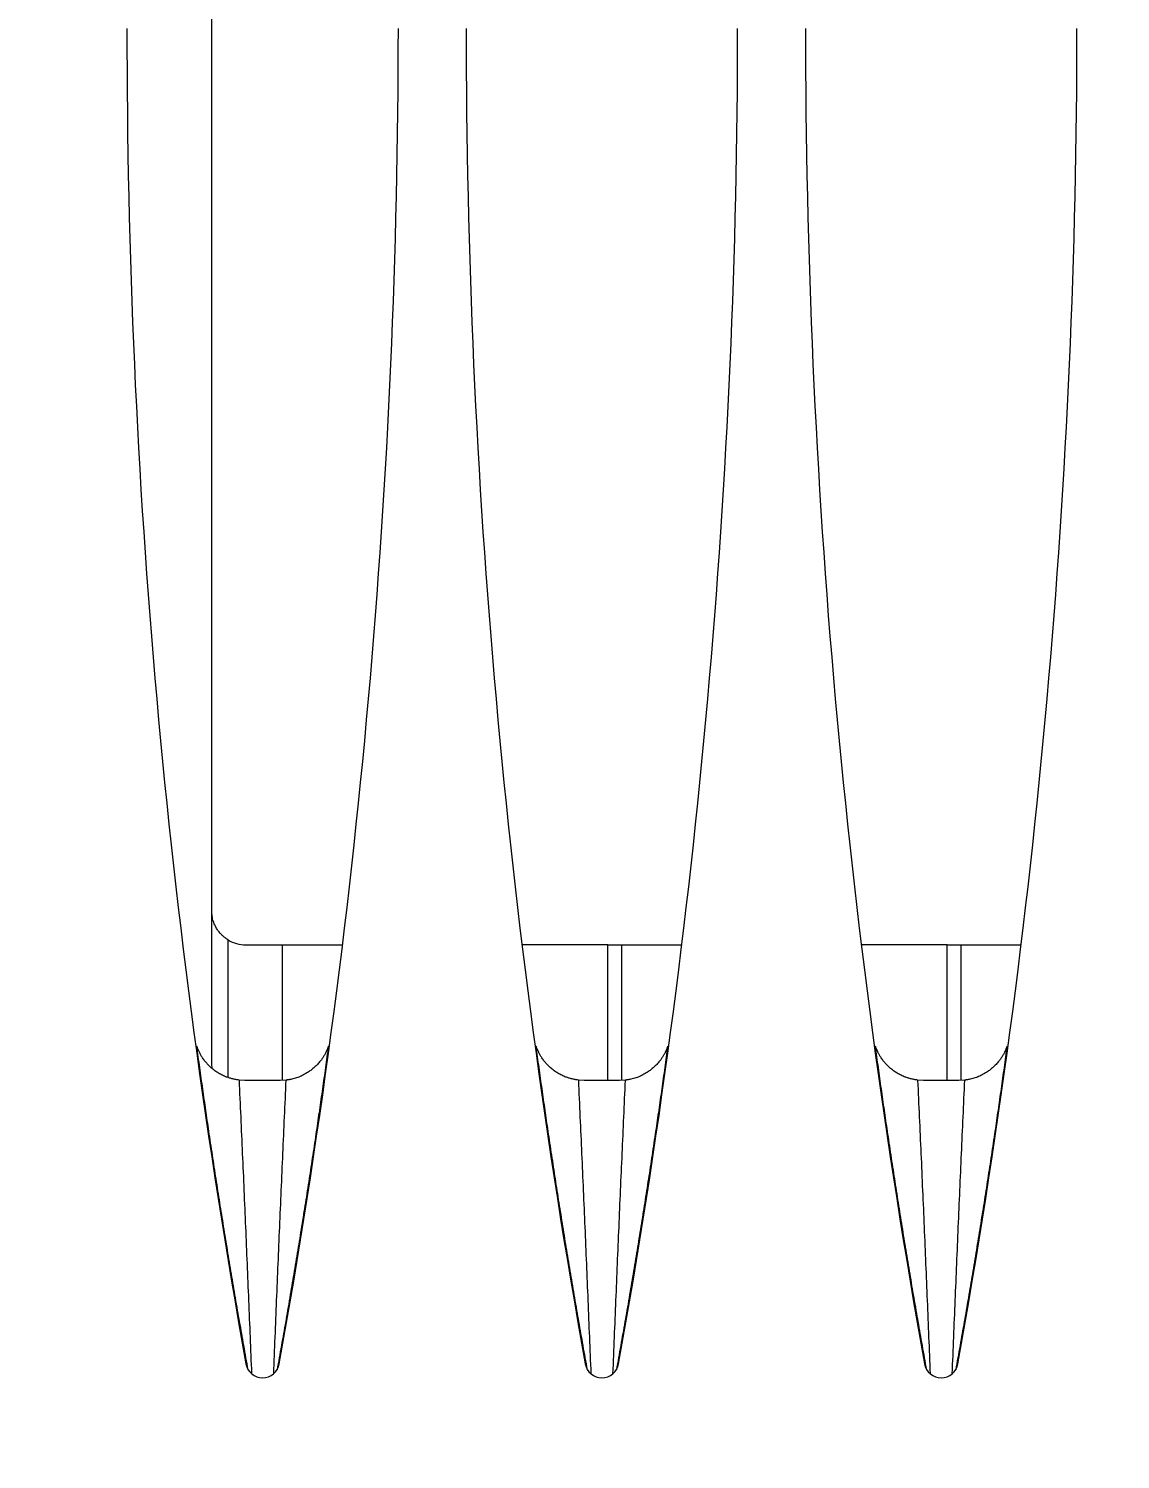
# Model space of a CAD drawing. Header units: metres. Extents: x -101133.8 to -101066.7, y -24899.3 to -24824.7.
# Drawn here: x -101102.65718 to -101102.625, y -24841.47141 to -24841.42924 of the extents above; entities that cross this region are included whole.
import ezdxf

# ---------------------------------------------------------------- set-up
doc = ezdxf.new("R2010")
doc.units = ezdxf.units.M
doc.header["$LTSCALE"] = 0.2
doc.header["$PDSIZE"] = -5
doc.layers.add('CMT-COTATION DIVERS', color=1, linetype='Continuous')
doc.layers.add('CMT-CVC-MATERIEL', color=30, linetype='Continuous')
doc.styles.get("Standard").update_dxf_attribs({"font": 'arial.ttf'})
doc.dimstyles.get("Standard").update_dxf_attribs({"dimtxt": 0.18, "dimasz": 0.18, "dimexe": 0.18, "dimexo": 0.0625, "dimgap": 0.09, "dimtad": 0, "dimtih": 1, "dimtoh": 1, "dimdec": 4, "dimzin": 0, "dimdsep": 46, "dimtxsty": 'Standard', "dimcen": 0.09, "dimadec": 0, "dimazin": 0, "dimtfac": 1, "dimtdec": 4, "dimtofl": 0, "dimtmove": 0, "dimatfit": 3, "dimfxl": 1, "dimtolj": 1, "dimtzin": 0, "dimarcsym": 0})

# ---------------------------------------------------------------- blocks, each defined once
blk = doc.blocks.new('Cassette 600x600')
at = {"linetype": 'Continuous', "lineweight": 13}
for p, q in [((-20448.383, 424.493), (-20448.23, 424.505)), ((-20448.23, 424.505), (-20393.169, 424.505)), ((-20448.641, 424.019), (-20444.588, 424.019)), ((-20455.73, 423.702), (-20455.73, 423.736)), ((-20448.73, 423.527), (-20448.72, 423.7)), ((-20444.73, 423.505), (-20444.73, 422.832)), ((-20444.73, 422.832), (-20444.73, 422.422)), ((-20455.73, 422.274), (-20455.73, 422.308)), ((-20448.72, 422.31), (-20448.73, 422.483)), ((-20448.726, 422.422), (-20444.73, 422.422)), ((-20444.73, 422.422), (-20444.73, 420.649)), ((-20449.23, 421.246), (-20449.23, 421.28)), ((-20444.73, 412.832), (-20444.73, 415.361)), ((-20449.23, 414.73), (-20449.23, 414.764)), ((-20455.73, 413.702), (-20455.73, 413.736)), ((-20448.73, 413.527), (-20448.72, 413.7)), ((-20448.73, 412.832), (-20444.73, 412.832)), ((-20444.73, 412.832), (-20444.73, 412.421)), ((-20448.72, 412.31), (-20448.73, 412.483)), ((-20448.726, 412.421), (-20444.73, 412.421)), ((-20444.73, 412.421), (-20444.73, 410.649)), ((-20455.73, 412.274), (-20455.73, 412.308)), ((-20449.23, 411.246), (-20449.23, 411.28)), ((-20444.73, 402.832), (-20444.73, 405.361)), ((-20449.23, 404.73), (-20449.23, 404.764)), ((-20455.73, 403.702), (-20455.73, 403.736)), ((-20448.73, 403.527), (-20448.72, 403.7)), ((-20448.73, 402.832), (-20444.73, 402.832)), ((-20444.73, 402.832), (-20444.73, 402.421)), ((-20455.73, 402.274), (-20455.73, 402.308)), ((-20448.72, 402.31), (-20448.73, 402.483)), ((-20448.726, 402.421), (-20444.73, 402.421)), ((-20444.73, 402.421), (-20444.73, 400.649)), ((-20449.23, 401.246), (-20449.23, 401.28))]:
    blk.add_line(p, q, dxfattribs=at)
for centre, radius, start, end in [((-20417.73, 204.505), 222.5, 90, 100.18749), ((-20443.73, 423.505), 1, 149.0734, 180), ((-20456.995, 423.005), 0.5, 100.1875, 259.8125), ((-20417.73, 641.505), 222.5, 259.81251, 270), ((-20417.73, 194.505), 222.5, 90, 100.18749), ((-20456.995, 413.005), 0.5, 100.1875, 259.8125), ((-20417.73, 631.505), 222.5, 259.81251, 270), ((-20417.73, 184.505), 222.5, 90, 100.18749), ((-20456.995, 403.005), 0.5, 100.1875, 259.8125), ((-20417.73, 621.505), 222.5, 259.81251, 270)]:
    blk.add_arc(centre, radius, start, end, dxfattribs=at)
for points, knots in [([(-20457.255, 423.432), (-20457.136, 423.453), (-20457.018, 423.475), (-20456.9, 423.496), (-20456.782, 423.517), (-20456.664, 423.538), (-20456.544, 423.559), (-20456.424, 423.581), (-20456.3, 423.602), (-20456.188, 423.622), (-20456.077, 423.642), (-20455.977, 423.66), (-20455.833, 423.685), (-20455.644, 423.718), (-20455.378, 423.764), (-20455.133, 423.806), (-20454.889, 423.848), (-20454.664, 423.886), (-20454.434, 423.924), (-20454.204, 423.963), (-20453.968, 424.002), (-20453.734, 424.04), (-20453.5, 424.079), (-20453.267, 424.117), (-20453.034, 424.154), (-20452.8, 424.192), (-20452.567, 424.229), (-20452.333, 424.266), (-20452.099, 424.303), (-20451.865, 424.34), (-20451.632, 424.376), (-20451.399, 424.412), (-20451.168, 424.447), (-20450.931, 424.483), (-20450.694, 424.519), (-20450.451, 424.555), (-20450.229, 424.588), (-20450.008, 424.621), (-20449.808, 424.65), (-20449.602, 424.679), (-20449.396, 424.709), (-20449.185, 424.739), (-20448.975, 424.769), (-20448.764, 424.799), (-20448.556, 424.828), (-20448.347, 424.857), (-20448.138, 424.887), (-20447.929, 424.916), (-20447.719, 424.945)], [0, 0, 0, 0, 1, 1, 1, 2, 2, 2, 3, 3, 3, 4, 4, 4, 5, 5, 5, 6, 6, 6, 7, 7, 7, 8, 8, 8, 9, 9, 9, 10, 10, 10, 11, 11, 11, 12, 12, 12, 13, 13, 13, 14, 14, 14, 15, 15, 15, 16, 16, 16, 16]), ([(-20448.72, 423.7), (-20448.714, 423.731), (-20448.708, 423.762), (-20448.702, 423.793), (-20448.696, 423.824), (-20448.689, 423.855), (-20448.682, 423.886), (-20448.675, 423.918), (-20448.666, 423.949), (-20448.658, 423.979), (-20448.649, 424.009), (-20448.641, 424.037), (-20448.628, 424.071), (-20448.615, 424.106), (-20448.597, 424.148), (-20448.578, 424.187), (-20448.559, 424.227), (-20448.538, 424.265), (-20448.516, 424.301), (-20448.493, 424.338), (-20448.469, 424.375), (-20448.441, 424.413), (-20448.413, 424.45), (-20448.381, 424.49), (-20448.354, 424.52), (-20448.327, 424.551), (-20448.306, 424.574), (-20448.282, 424.598), (-20448.257, 424.622), (-20448.23, 424.648), (-20448.202, 424.671), (-20448.175, 424.695), (-20448.147, 424.717), (-20448.116, 424.74), (-20448.084, 424.762), (-20448.049, 424.785), (-20448.021, 424.802), (-20447.993, 424.819), (-20447.972, 424.829), (-20447.949, 424.841), (-20447.926, 424.853), (-20447.9, 424.866), (-20447.874, 424.878), (-20447.849, 424.889), (-20447.823, 424.901), (-20447.797, 424.912), (-20447.772, 424.923), (-20447.745, 424.934), (-20447.719, 424.945)], [0, 0, 0, 0, 1, 1, 1, 2, 2, 2, 3, 3, 3, 4, 4, 4, 5, 5, 5, 6, 6, 6, 7, 7, 7, 8, 8, 8, 9, 9, 9, 10, 10, 10, 11, 11, 11, 12, 12, 12, 13, 13, 13, 14, 14, 14, 15, 15, 15, 16, 16, 16, 16]), ([(-20444.588, 424.019), (-20444.585, 424.023), (-20444.583, 424.027), (-20444.58, 424.031), (-20444.578, 424.035), (-20444.575, 424.039), (-20444.573, 424.044), (-20444.57, 424.048), (-20444.567, 424.053), (-20444.564, 424.057), (-20444.56, 424.062), (-20444.557, 424.068), (-20444.553, 424.073), (-20444.549, 424.079), (-20444.544, 424.085), (-20444.54, 424.092), (-20444.535, 424.098), (-20444.53, 424.105), (-20444.525, 424.112), (-20444.519, 424.119), (-20444.514, 424.126), (-20444.508, 424.134), (-20444.502, 424.141), (-20444.495, 424.149), (-20444.489, 424.156), (-20444.482, 424.164), (-20444.475, 424.172), (-20444.467, 424.18), (-20444.46, 424.188), (-20444.453, 424.196), (-20444.444, 424.205), (-20444.436, 424.213), (-20444.428, 424.221), (-20444.42, 424.229), (-20444.412, 424.236), (-20444.405, 424.243), (-20444.394, 424.253), (-20444.383, 424.263), (-20444.368, 424.275), (-20444.353, 424.287), (-20444.338, 424.299), (-20444.324, 424.309), (-20444.309, 424.32), (-20444.294, 424.331), (-20444.278, 424.341), (-20444.263, 424.351), (-20444.248, 424.36), (-20444.234, 424.369), (-20444.215, 424.38), (-20444.195, 424.39), (-20444.171, 424.403), (-20444.146, 424.415), (-20444.122, 424.426), (-20444.099, 424.436), (-20444.075, 424.444), (-20444.052, 424.453), (-20444.028, 424.461), (-20444.002, 424.468), (-20443.976, 424.475), (-20443.948, 424.481), (-20443.927, 424.485), (-20443.907, 424.489), (-20443.894, 424.491), (-20443.878, 424.493), (-20443.863, 424.495), (-20443.846, 424.497), (-20443.829, 424.498), (-20443.812, 424.5), (-20443.796, 424.501), (-20443.78, 424.502), (-20443.763, 424.503), (-20443.746, 424.504), (-20443.73, 424.505)], [0, 0, 0, 0, 1, 1, 1, 2, 2, 2, 3, 3, 3, 4, 4, 4, 5, 5, 5, 6, 6, 6, 7, 7, 7, 8, 8, 8, 9, 9, 9, 10, 10, 10, 11, 11, 11, 12, 12, 12, 13, 13, 13, 14, 14, 14, 15, 15, 15, 16, 16, 16, 17, 17, 17, 18, 18, 18, 19, 19, 19, 20, 20, 20, 21, 21, 21, 22, 22, 22, 23, 23, 23, 24, 24, 24, 24]), ([(-20448.72, 423.7), (-20449.081, 423.684), (-20449.442, 423.668), (-20449.803, 423.651), (-20450.164, 423.635), (-20450.525, 423.619), (-20450.885, 423.603), (-20451.246, 423.587), (-20451.607, 423.571), (-20451.968, 423.556), (-20452.329, 423.54), (-20452.69, 423.524), (-20453.05, 423.509), (-20453.411, 423.494), (-20453.771, 423.479), (-20454.132, 423.464), (-20454.492, 423.449), (-20454.852, 423.434), (-20455.212, 423.419), (-20455.573, 423.404), (-20455.933, 423.39), (-20456.293, 423.375), (-20456.653, 423.36), (-20457.014, 423.346), (-20457.374, 423.331)], [0, 0, 0, 0, 1, 1, 1, 2, 2, 2, 3, 3, 3, 4, 4, 4, 5, 5, 5, 6, 6, 6, 7, 7, 7, 8, 8, 8, 8]), ([(-20448.73, 422.483), (-20448.73, 422.503), (-20448.73, 422.524), (-20448.73, 422.544), (-20448.73, 422.565), (-20448.73, 422.585), (-20448.73, 422.606), (-20448.73, 422.627), (-20448.73, 422.648), (-20448.73, 422.669), (-20448.73, 422.69), (-20448.73, 422.711), (-20448.73, 422.733), (-20448.73, 422.755), (-20448.73, 422.777), (-20448.73, 422.799), (-20448.73, 422.822), (-20448.73, 422.844), (-20448.73, 422.867), (-20448.73, 422.89), (-20448.73, 422.912), (-20448.73, 422.935), (-20448.73, 422.958), (-20448.73, 422.981), (-20448.73, 423.004), (-20448.73, 423.028), (-20448.73, 423.051), (-20448.73, 423.074), (-20448.73, 423.097), (-20448.73, 423.12), (-20448.73, 423.142), (-20448.73, 423.165), (-20448.73, 423.188), (-20448.73, 423.21), (-20448.73, 423.232), (-20448.73, 423.254), (-20448.73, 423.276), (-20448.73, 423.298), (-20448.73, 423.319), (-20448.73, 423.341), (-20448.73, 423.362), (-20448.73, 423.383), (-20448.73, 423.404), (-20448.73, 423.425), (-20448.73, 423.445), (-20448.73, 423.466), (-20448.73, 423.486), (-20448.73, 423.507), (-20448.73, 423.527)], [0, 0, 0, 0, 1, 1, 1, 2, 2, 2, 3, 3, 3, 4, 4, 4, 5, 5, 5, 6, 6, 6, 7, 7, 7, 8, 8, 8, 9, 9, 9, 10, 10, 10, 11, 11, 11, 12, 12, 12, 13, 13, 13, 14, 14, 14, 15, 15, 15, 16, 16, 16, 16]), ([(-20457.374, 422.679), (-20457.014, 422.664), (-20456.653, 422.65), (-20456.293, 422.635), (-20455.933, 422.621), (-20455.573, 422.606), (-20455.212, 422.591), (-20454.852, 422.576), (-20454.492, 422.562), (-20454.132, 422.547), (-20453.771, 422.532), (-20453.411, 422.516), (-20453.05, 422.501), (-20452.69, 422.486), (-20452.329, 422.47), (-20451.968, 422.454), (-20451.607, 422.439), (-20451.246, 422.423), (-20450.885, 422.407), (-20450.525, 422.391), (-20450.164, 422.375), (-20449.803, 422.359), (-20449.442, 422.343), (-20449.081, 422.327), (-20448.72, 422.31)], [0, 0, 0, 0, 1, 1, 1, 2, 2, 2, 3, 3, 3, 4, 4, 4, 5, 5, 5, 6, 6, 6, 7, 7, 7, 8, 8, 8, 8]), ([(-20447.719, 421.065), (-20447.929, 421.094), (-20448.138, 421.124), (-20448.347, 421.153), (-20448.556, 421.182), (-20448.764, 421.212), (-20448.975, 421.241), (-20449.185, 421.271), (-20449.396, 421.301), (-20449.602, 421.331), (-20449.808, 421.361), (-20450.008, 421.39), (-20450.229, 421.422), (-20450.451, 421.455), (-20450.694, 421.491), (-20450.931, 421.527), (-20451.168, 421.563), (-20451.399, 421.598), (-20451.632, 421.634), (-20451.865, 421.67), (-20452.099, 421.707), (-20452.333, 421.744), (-20452.567, 421.781), (-20452.8, 421.818), (-20453.034, 421.856), (-20453.267, 421.894), (-20453.5, 421.931), (-20453.734, 421.97), (-20453.968, 422.008), (-20454.204, 422.048), (-20454.434, 422.086), (-20454.664, 422.125), (-20454.888, 422.163), (-20455.133, 422.204), (-20455.378, 422.246), (-20455.644, 422.292), (-20455.833, 422.325), (-20455.977, 422.351), (-20456.077, 422.368), (-20456.188, 422.388), (-20456.3, 422.408), (-20456.424, 422.43), (-20456.544, 422.451), (-20456.664, 422.473), (-20456.782, 422.493), (-20456.9, 422.515), (-20457.018, 422.536), (-20457.136, 422.557), (-20457.255, 422.578)], [0, 0, 0, 0, 1, 1, 1, 2, 2, 2, 3, 3, 3, 4, 4, 4, 5, 5, 5, 6, 6, 6, 7, 7, 7, 8, 8, 8, 9, 9, 9, 10, 10, 10, 11, 11, 11, 12, 12, 12, 13, 13, 13, 14, 14, 14, 15, 15, 15, 16, 16, 16, 16]), ([(-20447.719, 421.065), (-20447.727, 421.068), (-20447.735, 421.071), (-20447.743, 421.074), (-20447.751, 421.077), (-20447.759, 421.08), (-20447.767, 421.083), (-20447.775, 421.086), (-20447.783, 421.089), (-20447.79, 421.092), (-20447.798, 421.095), (-20447.805, 421.098), (-20447.814, 421.101), (-20447.836, 421.111), (-20447.871, 421.126), (-20447.901, 421.141), (-20447.932, 421.156), (-20447.958, 421.17), (-20447.984, 421.186), (-20448.011, 421.202), (-20448.039, 421.219), (-20448.063, 421.235), (-20448.088, 421.251), (-20448.109, 421.266), (-20448.137, 421.288), (-20448.166, 421.311), (-20448.202, 421.34), (-20448.233, 421.368), (-20448.265, 421.397), (-20448.293, 421.424), (-20448.32, 421.453), (-20448.348, 421.483), (-20448.375, 421.514), (-20448.398, 421.543), (-20448.422, 421.571), (-20448.442, 421.598), (-20448.467, 421.635), (-20448.493, 421.672), (-20448.523, 421.72), (-20448.548, 421.767), (-20448.574, 421.813), (-20448.595, 421.857), (-20448.614, 421.902), (-20448.633, 421.946), (-20448.649, 421.99), (-20448.664, 422.039), (-20448.678, 422.088), (-20448.691, 422.142), (-20448.698, 422.178), (-20448.701, 422.19), (-20448.703, 422.2), (-20448.705, 422.211), (-20448.706, 422.221), (-20448.708, 422.233), (-20448.71, 422.244), (-20448.712, 422.255), (-20448.713, 422.266), (-20448.715, 422.277), (-20448.717, 422.288), (-20448.718, 422.299), (-20448.72, 422.31)], [0, 0, 0, 0, 1, 1, 1, 2, 2, 2, 3, 3, 3, 4, 4, 4, 5, 5, 5, 6, 6, 6, 7, 7, 7, 8, 8, 8, 9, 9, 9, 10, 10, 10, 11, 11, 11, 12, 12, 12, 13, 13, 13, 14, 14, 14, 15, 15, 15, 16, 16, 16, 17, 17, 17, 18, 18, 18, 19, 19, 19, 20, 20, 20, 20]), ([(-20457.255, 413.432), (-20457.136, 413.453), (-20457.018, 413.475), (-20456.9, 413.496), (-20456.782, 413.517), (-20456.664, 413.538), (-20456.544, 413.559), (-20456.424, 413.581), (-20456.3, 413.602), (-20456.188, 413.622), (-20456.077, 413.642), (-20455.977, 413.66), (-20455.833, 413.685), (-20455.644, 413.718), (-20455.378, 413.764), (-20455.133, 413.806), (-20454.889, 413.848), (-20454.664, 413.886), (-20454.434, 413.924), (-20454.204, 413.963), (-20453.968, 414.002), (-20453.734, 414.04), (-20453.5, 414.079), (-20453.267, 414.117), (-20453.034, 414.154), (-20452.8, 414.192), (-20452.567, 414.229), (-20452.333, 414.266), (-20452.099, 414.303), (-20451.865, 414.34), (-20451.632, 414.376), (-20451.399, 414.412), (-20451.168, 414.447), (-20450.931, 414.483), (-20450.694, 414.519), (-20450.451, 414.555), (-20450.229, 414.588), (-20450.008, 414.621), (-20449.808, 414.65), (-20449.602, 414.679), (-20449.396, 414.709), (-20449.185, 414.739), (-20448.975, 414.769), (-20448.764, 414.799), (-20448.556, 414.828), (-20448.347, 414.857), (-20448.138, 414.887), (-20447.929, 414.916), (-20447.719, 414.945)], [0, 0, 0, 0, 1, 1, 1, 2, 2, 2, 3, 3, 3, 4, 4, 4, 5, 5, 5, 6, 6, 6, 7, 7, 7, 8, 8, 8, 9, 9, 9, 10, 10, 10, 11, 11, 11, 12, 12, 12, 13, 13, 13, 14, 14, 14, 15, 15, 15, 16, 16, 16, 16]), ([(-20448.72, 413.7), (-20448.714, 413.731), (-20448.708, 413.762), (-20448.702, 413.793), (-20448.696, 413.824), (-20448.689, 413.855), (-20448.682, 413.886), (-20448.675, 413.918), (-20448.666, 413.949), (-20448.658, 413.979), (-20448.649, 414.009), (-20448.641, 414.037), (-20448.628, 414.071), (-20448.615, 414.106), (-20448.597, 414.148), (-20448.578, 414.187), (-20448.559, 414.227), (-20448.538, 414.265), (-20448.516, 414.302), (-20448.493, 414.338), (-20448.469, 414.375), (-20448.441, 414.413), (-20448.413, 414.45), (-20448.381, 414.49), (-20448.354, 414.52), (-20448.327, 414.551), (-20448.306, 414.574), (-20448.282, 414.598), (-20448.257, 414.622), (-20448.23, 414.648), (-20448.202, 414.671), (-20448.175, 414.695), (-20448.147, 414.717), (-20448.116, 414.74), (-20448.084, 414.762), (-20448.049, 414.785), (-20448.021, 414.802), (-20447.993, 414.819), (-20447.972, 414.829), (-20447.949, 414.841), (-20447.926, 414.853), (-20447.9, 414.866), (-20447.874, 414.878), (-20447.849, 414.889), (-20447.823, 414.901), (-20447.797, 414.912), (-20447.772, 414.923), (-20447.745, 414.934), (-20447.719, 414.945)], [0, 0, 0, 0, 1, 1, 1, 2, 2, 2, 3, 3, 3, 4, 4, 4, 5, 5, 5, 6, 6, 6, 7, 7, 7, 8, 8, 8, 9, 9, 9, 10, 10, 10, 11, 11, 11, 12, 12, 12, 13, 13, 13, 14, 14, 14, 15, 15, 15, 16, 16, 16, 16]), ([(-20448.72, 413.7), (-20449.081, 413.684), (-20449.442, 413.668), (-20449.803, 413.651), (-20450.164, 413.635), (-20450.525, 413.619), (-20450.885, 413.603), (-20451.246, 413.587), (-20451.607, 413.571), (-20451.968, 413.556), (-20452.329, 413.54), (-20452.69, 413.524), (-20453.05, 413.509), (-20453.411, 413.494), (-20453.771, 413.479), (-20454.132, 413.464), (-20454.492, 413.449), (-20454.852, 413.434), (-20455.212, 413.419), (-20455.573, 413.404), (-20455.933, 413.39), (-20456.293, 413.375), (-20456.653, 413.36), (-20457.014, 413.346), (-20457.374, 413.331)], [0, 0, 0, 0, 1, 1, 1, 2, 2, 2, 3, 3, 3, 4, 4, 4, 5, 5, 5, 6, 6, 6, 7, 7, 7, 8, 8, 8, 8]), ([(-20448.73, 412.483), (-20448.73, 412.503), (-20448.73, 412.524), (-20448.73, 412.544), (-20448.73, 412.565), (-20448.73, 412.585), (-20448.73, 412.606), (-20448.73, 412.627), (-20448.73, 412.648), (-20448.73, 412.669), (-20448.73, 412.69), (-20448.73, 412.711), (-20448.73, 412.733), (-20448.73, 412.755), (-20448.73, 412.777), (-20448.73, 412.799), (-20448.73, 412.822), (-20448.73, 412.844), (-20448.73, 412.867), (-20448.73, 412.89), (-20448.73, 412.912), (-20448.73, 412.935), (-20448.73, 412.958), (-20448.73, 412.981), (-20448.73, 413.004), (-20448.73, 413.028), (-20448.73, 413.051), (-20448.73, 413.074), (-20448.73, 413.097), (-20448.73, 413.119), (-20448.73, 413.142), (-20448.73, 413.165), (-20448.73, 413.188), (-20448.73, 413.21), (-20448.73, 413.232), (-20448.73, 413.254), (-20448.73, 413.276), (-20448.73, 413.298), (-20448.73, 413.319), (-20448.73, 413.341), (-20448.73, 413.362), (-20448.73, 413.383), (-20448.73, 413.404), (-20448.73, 413.425), (-20448.73, 413.445), (-20448.73, 413.466), (-20448.73, 413.486), (-20448.73, 413.507), (-20448.73, 413.527)], [0, 0, 0, 0, 1, 1, 1, 2, 2, 2, 3, 3, 3, 4, 4, 4, 5, 5, 5, 6, 6, 6, 7, 7, 7, 8, 8, 8, 9, 9, 9, 10, 10, 10, 11, 11, 11, 12, 12, 12, 13, 13, 13, 14, 14, 14, 15, 15, 15, 16, 16, 16, 16]), ([(-20457.374, 412.679), (-20457.014, 412.664), (-20456.653, 412.65), (-20456.293, 412.635), (-20455.933, 412.621), (-20455.573, 412.606), (-20455.212, 412.591), (-20454.852, 412.576), (-20454.492, 412.562), (-20454.132, 412.547), (-20453.771, 412.532), (-20453.411, 412.517), (-20453.05, 412.501), (-20452.69, 412.486), (-20452.329, 412.47), (-20451.968, 412.455), (-20451.607, 412.439), (-20451.246, 412.423), (-20450.885, 412.407), (-20450.525, 412.391), (-20450.164, 412.375), (-20449.803, 412.359), (-20449.442, 412.343), (-20449.081, 412.327), (-20448.72, 412.31)], [0, 0, 0, 0, 1, 1, 1, 2, 2, 2, 3, 3, 3, 4, 4, 4, 5, 5, 5, 6, 6, 6, 7, 7, 7, 8, 8, 8, 8]), ([(-20447.719, 411.065), (-20447.929, 411.094), (-20448.138, 411.124), (-20448.347, 411.153), (-20448.556, 411.182), (-20448.764, 411.212), (-20448.975, 411.241), (-20449.185, 411.271), (-20449.396, 411.301), (-20449.602, 411.331), (-20449.808, 411.361), (-20450.008, 411.39), (-20450.229, 411.422), (-20450.451, 411.455), (-20450.694, 411.491), (-20450.931, 411.527), (-20451.168, 411.563), (-20451.399, 411.598), (-20451.632, 411.634), (-20451.865, 411.67), (-20452.099, 411.707), (-20452.333, 411.744), (-20452.567, 411.781), (-20452.8, 411.818), (-20453.034, 411.856), (-20453.267, 411.894), (-20453.5, 411.931), (-20453.734, 411.97), (-20453.968, 412.008), (-20454.204, 412.048), (-20454.434, 412.086), (-20454.664, 412.125), (-20454.888, 412.163), (-20455.133, 412.204), (-20455.378, 412.246), (-20455.644, 412.292), (-20455.833, 412.325), (-20455.977, 412.351), (-20456.077, 412.368), (-20456.188, 412.388), (-20456.3, 412.408), (-20456.424, 412.43), (-20456.544, 412.451), (-20456.664, 412.473), (-20456.782, 412.493), (-20456.9, 412.515), (-20457.018, 412.536), (-20457.136, 412.557), (-20457.255, 412.578)], [0, 0, 0, 0, 1, 1, 1, 2, 2, 2, 3, 3, 3, 4, 4, 4, 5, 5, 5, 6, 6, 6, 7, 7, 7, 8, 8, 8, 9, 9, 9, 10, 10, 10, 11, 11, 11, 12, 12, 12, 13, 13, 13, 14, 14, 14, 15, 15, 15, 16, 16, 16, 16]), ([(-20447.719, 411.065), (-20447.727, 411.068), (-20447.735, 411.071), (-20447.743, 411.074), (-20447.751, 411.077), (-20447.759, 411.08), (-20447.767, 411.083), (-20447.775, 411.086), (-20447.783, 411.089), (-20447.79, 411.092), (-20447.798, 411.095), (-20447.805, 411.098), (-20447.814, 411.101), (-20447.836, 411.111), (-20447.871, 411.126), (-20447.901, 411.141), (-20447.932, 411.156), (-20447.958, 411.17), (-20447.984, 411.186), (-20448.011, 411.202), (-20448.039, 411.219), (-20448.063, 411.235), (-20448.088, 411.251), (-20448.109, 411.266), (-20448.137, 411.288), (-20448.166, 411.311), (-20448.202, 411.34), (-20448.233, 411.368), (-20448.265, 411.397), (-20448.293, 411.424), (-20448.32, 411.453), (-20448.348, 411.483), (-20448.375, 411.514), (-20448.398, 411.543), (-20448.422, 411.571), (-20448.442, 411.598), (-20448.467, 411.635), (-20448.493, 411.672), (-20448.523, 411.72), (-20448.548, 411.767), (-20448.574, 411.813), (-20448.595, 411.857), (-20448.614, 411.902), (-20448.633, 411.946), (-20448.649, 411.99), (-20448.664, 412.039), (-20448.678, 412.088), (-20448.691, 412.142), (-20448.698, 412.178), (-20448.701, 412.19), (-20448.703, 412.2), (-20448.705, 412.211), (-20448.706, 412.221), (-20448.708, 412.233), (-20448.71, 412.244), (-20448.712, 412.255), (-20448.713, 412.266), (-20448.715, 412.277), (-20448.717, 412.288), (-20448.718, 412.299), (-20448.72, 412.31)], [0, 0, 0, 0, 1, 1, 1, 2, 2, 2, 3, 3, 3, 4, 4, 4, 5, 5, 5, 6, 6, 6, 7, 7, 7, 8, 8, 8, 9, 9, 9, 10, 10, 10, 11, 11, 11, 12, 12, 12, 13, 13, 13, 14, 14, 14, 15, 15, 15, 16, 16, 16, 17, 17, 17, 18, 18, 18, 19, 19, 19, 20, 20, 20, 20]), ([(-20457.255, 403.432), (-20457.136, 403.453), (-20457.018, 403.475), (-20456.9, 403.496), (-20456.782, 403.517), (-20456.664, 403.538), (-20456.544, 403.559), (-20456.424, 403.581), (-20456.3, 403.602), (-20456.188, 403.622), (-20456.077, 403.642), (-20455.977, 403.66), (-20455.833, 403.685), (-20455.644, 403.718), (-20455.378, 403.764), (-20455.133, 403.806), (-20454.889, 403.848), (-20454.664, 403.886), (-20454.434, 403.924), (-20454.204, 403.963), (-20453.968, 404.002), (-20453.734, 404.04), (-20453.5, 404.079), (-20453.267, 404.117), (-20453.034, 404.154), (-20452.8, 404.192), (-20452.567, 404.229), (-20452.333, 404.266), (-20452.099, 404.303), (-20451.865, 404.34), (-20451.632, 404.376), (-20451.399, 404.412), (-20451.168, 404.447), (-20450.931, 404.483), (-20450.694, 404.519), (-20450.451, 404.555), (-20450.229, 404.588), (-20450.008, 404.621), (-20449.808, 404.65), (-20449.602, 404.679), (-20449.396, 404.709), (-20449.185, 404.739), (-20448.975, 404.769), (-20448.764, 404.799), (-20448.556, 404.828), (-20448.347, 404.857), (-20448.138, 404.887), (-20447.929, 404.916), (-20447.719, 404.945)], [0, 0, 0, 0, 1, 1, 1, 2, 2, 2, 3, 3, 3, 4, 4, 4, 5, 5, 5, 6, 6, 6, 7, 7, 7, 8, 8, 8, 9, 9, 9, 10, 10, 10, 11, 11, 11, 12, 12, 12, 13, 13, 13, 14, 14, 14, 15, 15, 15, 16, 16, 16, 16]), ([(-20448.72, 403.7), (-20448.714, 403.731), (-20448.708, 403.762), (-20448.702, 403.793), (-20448.696, 403.824), (-20448.689, 403.855), (-20448.682, 403.886), (-20448.675, 403.918), (-20448.666, 403.949), (-20448.658, 403.979), (-20448.649, 404.009), (-20448.641, 404.037), (-20448.628, 404.071), (-20448.615, 404.106), (-20448.597, 404.148), (-20448.578, 404.187), (-20448.559, 404.227), (-20448.538, 404.265), (-20448.516, 404.302), (-20448.493, 404.338), (-20448.469, 404.375), (-20448.441, 404.413), (-20448.413, 404.45), (-20448.381, 404.49), (-20448.354, 404.52), (-20448.327, 404.551), (-20448.306, 404.574), (-20448.282, 404.598), (-20448.257, 404.622), (-20448.23, 404.648), (-20448.202, 404.671), (-20448.175, 404.695), (-20448.147, 404.717), (-20448.116, 404.74), (-20448.084, 404.762), (-20448.049, 404.785), (-20448.021, 404.802), (-20447.993, 404.819), (-20447.972, 404.829), (-20447.949, 404.841), (-20447.926, 404.853), (-20447.9, 404.866), (-20447.874, 404.878), (-20447.849, 404.889), (-20447.823, 404.901), (-20447.797, 404.912), (-20447.772, 404.923), (-20447.745, 404.934), (-20447.719, 404.945)], [0, 0, 0, 0, 1, 1, 1, 2, 2, 2, 3, 3, 3, 4, 4, 4, 5, 5, 5, 6, 6, 6, 7, 7, 7, 8, 8, 8, 9, 9, 9, 10, 10, 10, 11, 11, 11, 12, 12, 12, 13, 13, 13, 14, 14, 14, 15, 15, 15, 16, 16, 16, 16]), ([(-20448.72, 403.7), (-20449.081, 403.684), (-20449.442, 403.668), (-20449.803, 403.651), (-20450.164, 403.635), (-20450.525, 403.619), (-20450.885, 403.603), (-20451.246, 403.587), (-20451.607, 403.571), (-20451.968, 403.556), (-20452.329, 403.54), (-20452.69, 403.524), (-20453.05, 403.509), (-20453.411, 403.494), (-20453.771, 403.479), (-20454.132, 403.464), (-20454.492, 403.449), (-20454.852, 403.434), (-20455.212, 403.419), (-20455.573, 403.404), (-20455.933, 403.39), (-20456.293, 403.375), (-20456.653, 403.36), (-20457.014, 403.346), (-20457.374, 403.331)], [0, 0, 0, 0, 1, 1, 1, 2, 2, 2, 3, 3, 3, 4, 4, 4, 5, 5, 5, 6, 6, 6, 7, 7, 7, 8, 8, 8, 8]), ([(-20448.73, 402.483), (-20448.73, 402.503), (-20448.73, 402.524), (-20448.73, 402.544), (-20448.73, 402.565), (-20448.73, 402.585), (-20448.73, 402.606), (-20448.73, 402.627), (-20448.73, 402.648), (-20448.73, 402.669), (-20448.73, 402.69), (-20448.73, 402.711), (-20448.73, 402.733), (-20448.73, 402.755), (-20448.73, 402.777), (-20448.73, 402.799), (-20448.73, 402.822), (-20448.73, 402.844), (-20448.73, 402.867), (-20448.73, 402.89), (-20448.73, 402.912), (-20448.73, 402.935), (-20448.73, 402.958), (-20448.73, 402.981), (-20448.73, 403.004), (-20448.73, 403.028), (-20448.73, 403.051), (-20448.73, 403.074), (-20448.73, 403.097), (-20448.73, 403.119), (-20448.73, 403.142), (-20448.73, 403.165), (-20448.73, 403.188), (-20448.73, 403.21), (-20448.73, 403.232), (-20448.73, 403.254), (-20448.73, 403.276), (-20448.73, 403.298), (-20448.73, 403.319), (-20448.73, 403.341), (-20448.73, 403.362), (-20448.73, 403.383), (-20448.73, 403.404), (-20448.73, 403.425), (-20448.73, 403.445), (-20448.73, 403.466), (-20448.73, 403.486), (-20448.73, 403.507), (-20448.73, 403.527)], [0, 0, 0, 0, 1, 1, 1, 2, 2, 2, 3, 3, 3, 4, 4, 4, 5, 5, 5, 6, 6, 6, 7, 7, 7, 8, 8, 8, 9, 9, 9, 10, 10, 10, 11, 11, 11, 12, 12, 12, 13, 13, 13, 14, 14, 14, 15, 15, 15, 16, 16, 16, 16]), ([(-20457.374, 402.679), (-20457.014, 402.664), (-20456.653, 402.65), (-20456.293, 402.635), (-20455.933, 402.621), (-20455.573, 402.606), (-20455.212, 402.591), (-20454.852, 402.576), (-20454.492, 402.562), (-20454.132, 402.547), (-20453.771, 402.532), (-20453.411, 402.517), (-20453.05, 402.501), (-20452.69, 402.486), (-20452.329, 402.47), (-20451.968, 402.454), (-20451.607, 402.439), (-20451.246, 402.423), (-20450.885, 402.407), (-20450.525, 402.391), (-20450.164, 402.375), (-20449.803, 402.359), (-20449.442, 402.343), (-20449.081, 402.327), (-20448.72, 402.31)], [0, 0, 0, 0, 1, 1, 1, 2, 2, 2, 3, 3, 3, 4, 4, 4, 5, 5, 5, 6, 6, 6, 7, 7, 7, 8, 8, 8, 8]), ([(-20447.719, 401.065), (-20447.929, 401.094), (-20448.138, 401.124), (-20448.347, 401.153), (-20448.556, 401.182), (-20448.764, 401.212), (-20448.975, 401.241), (-20449.185, 401.271), (-20449.396, 401.301), (-20449.602, 401.331), (-20449.808, 401.361), (-20450.008, 401.39), (-20450.229, 401.422), (-20450.451, 401.455), (-20450.694, 401.491), (-20450.931, 401.527), (-20451.168, 401.563), (-20451.399, 401.598), (-20451.632, 401.634), (-20451.865, 401.67), (-20452.099, 401.707), (-20452.333, 401.744), (-20452.567, 401.781), (-20452.8, 401.818), (-20453.034, 401.856), (-20453.267, 401.894), (-20453.5, 401.931), (-20453.734, 401.97), (-20453.968, 402.008), (-20454.204, 402.048), (-20454.434, 402.086), (-20454.664, 402.125), (-20454.888, 402.163), (-20455.133, 402.204), (-20455.378, 402.246), (-20455.644, 402.292), (-20455.833, 402.325), (-20455.977, 402.351), (-20456.077, 402.368), (-20456.188, 402.388), (-20456.3, 402.408), (-20456.424, 402.43), (-20456.544, 402.451), (-20456.664, 402.473), (-20456.782, 402.493), (-20456.9, 402.515), (-20457.018, 402.536), (-20457.136, 402.557), (-20457.255, 402.578)], [0, 0, 0, 0, 1, 1, 1, 2, 2, 2, 3, 3, 3, 4, 4, 4, 5, 5, 5, 6, 6, 6, 7, 7, 7, 8, 8, 8, 9, 9, 9, 10, 10, 10, 11, 11, 11, 12, 12, 12, 13, 13, 13, 14, 14, 14, 15, 15, 15, 16, 16, 16, 16]), ([(-20447.719, 401.065), (-20447.727, 401.068), (-20447.735, 401.071), (-20447.743, 401.074), (-20447.751, 401.077), (-20447.759, 401.08), (-20447.767, 401.083), (-20447.775, 401.086), (-20447.783, 401.089), (-20447.79, 401.092), (-20447.798, 401.095), (-20447.805, 401.097), (-20447.814, 401.101), (-20447.836, 401.111), (-20447.871, 401.126), (-20447.901, 401.141), (-20447.932, 401.156), (-20447.958, 401.17), (-20447.984, 401.186), (-20448.011, 401.202), (-20448.039, 401.219), (-20448.063, 401.235), (-20448.088, 401.251), (-20448.109, 401.266), (-20448.137, 401.288), (-20448.166, 401.311), (-20448.202, 401.34), (-20448.233, 401.368), (-20448.265, 401.397), (-20448.293, 401.424), (-20448.32, 401.453), (-20448.348, 401.483), (-20448.375, 401.514), (-20448.398, 401.543), (-20448.422, 401.571), (-20448.442, 401.598), (-20448.467, 401.635), (-20448.493, 401.672), (-20448.523, 401.72), (-20448.548, 401.767), (-20448.574, 401.813), (-20448.595, 401.857), (-20448.614, 401.902), (-20448.633, 401.946), (-20448.649, 401.99), (-20448.664, 402.039), (-20448.678, 402.088), (-20448.691, 402.142), (-20448.698, 402.178), (-20448.701, 402.19), (-20448.703, 402.2), (-20448.705, 402.211), (-20448.706, 402.221), (-20448.708, 402.233), (-20448.71, 402.244), (-20448.712, 402.255), (-20448.713, 402.266), (-20448.715, 402.277), (-20448.717, 402.288), (-20448.718, 402.299), (-20448.72, 402.31)], [0, 0, 0, 0, 1, 1, 1, 2, 2, 2, 3, 3, 3, 4, 4, 4, 5, 5, 5, 6, 6, 6, 7, 7, 7, 8, 8, 8, 9, 9, 9, 10, 10, 10, 11, 11, 11, 12, 12, 12, 13, 13, 13, 14, 14, 14, 15, 15, 15, 16, 16, 16, 17, 17, 17, 18, 18, 18, 19, 19, 19, 20, 20, 20, 20])]:
    blk.add_open_spline(points, degree=3, knots=knots, dxfattribs=at)
blk = doc.blocks.new('COT-45')
at = {"color": 0}
for p, q in [((0, -1), (0, 1)), ((-1, 0), (1, 0))]:
    blk.add_line(p, q, dxfattribs=at)
at = {"color": 0, "const_width": 0.4}
blk.add_lwpolyline([(-0.4419, -0.4419), (0.4419, 0.4419)], dxfattribs=at)
blk = doc.blocks.new('*D99')
at = {"layer": 'CMT-COTATION DIVERS', "color": 0, "lineweight": -2}
for p, q in [((-101106.215952, -24842.688982), (-101106.215952, -24840.959543)), ((-101102.471599, -24841.750159), (-101102.471599, -24840.959543)), ((-101106.190952, -24841.009543), (-101102.496599, -24841.009543))]:
    blk.add_line(p, q, dxfattribs=at)
at = {"layer": 'Defpoints', "color": 0, "lineweight": 15}
for p in [(-101102.471599, -24841.009543), (-101102.471599, -24841.780159), (-101106.215952, -24842.718982)]:
    blk.add_point(p, dxfattribs=at)
at = {"layer": 'CMT-COTATION DIVERS', "color": 0, "lineweight": -2, "xscale": 0.025, "yscale": 0.025, "zscale": 0.025, "rotation": 180}
blk.add_blockref('COT-45', (-101106.215952, -24841.009543), dxfattribs=at)
at = {"layer": 'CMT-COTATION DIVERS', "color": 0, "lineweight": -2, "xscale": 0.025, "yscale": 0.025, "zscale": 0.025}
blk.add_blockref('COT-45', (-101102.471599, -24841.009543), dxfattribs=at)
at = {"layer": 'CMT-COTATION DIVERS', "color": 0, "lineweight": 15, "insert": (-101104.343776, -24840.933725), "char_height": 0.075, "attachment_point": 5}
blk.add_mtext('\\A1;374', dxfattribs=at)

msp = doc.modelspace()

# ---------------------------------------------------------------- block references
at = {"layer": 'CMT-CVC-MATERIEL', "xscale": 0.001, "yscale": 0.001, "zscale": 0.001, "rotation": 90}
msp.add_blockref('Cassette 600x600', (-101102.227275, -24821.011513), dxfattribs=at)

# ---------------------------------------------------------------- dimensions: what is measured, and where the dimension line sits
at = {"layer": 'CMT-COTATION DIVERS', "lineweight": 15}
dim = msp.add_linear_dim(base=(-101102.471599, -24841.009543), p1=(-101106.215952, -24842.718982), p2=(-101102.471599, -24841.780159), dimstyle='Standard', override={"dimscale": 0.05, "dimtxt": 1.5, "dimasz": 0.5, "dimexe": 1, "dimexo": 0.6, "dimgap": 0.75, "dimtad": 1, "dimtih": 0, "dimtoh": 0, "dimdec": 0, "dimlfac": 100, "dimblk": 'COT-45', "dimcen": 0, "dimadec": 2, "dimazin": 2, "dimtdec": 2, "dimtix": 1, "dimtmove": 1, "dimfrac": 1}, dxfattribs=at)
dim.commit()
dim.dimension.update_dxf_attribs({"geometry": '*D99', "text_midpoint": (-101104.343776, -24840.933725)})

doc.saveas('drawing.dxf')
